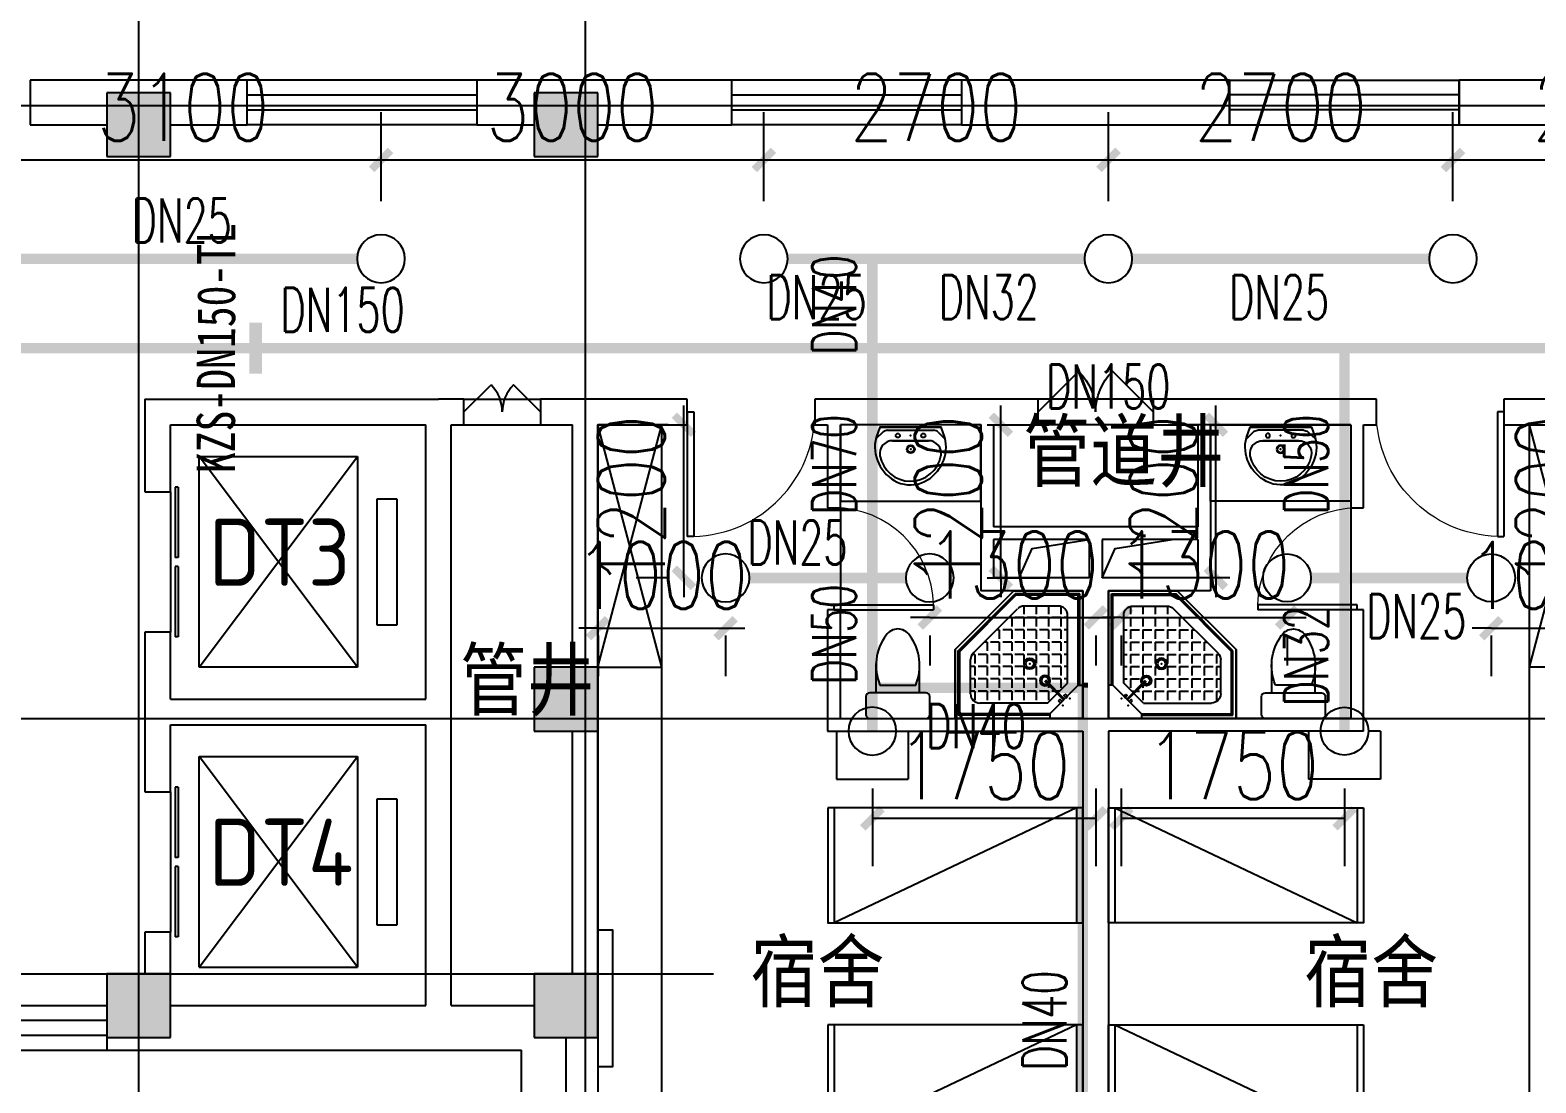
# Model space of a CAD drawing. Extents: x 0 to 2838408, y -923048 to 203859.
# Drawn here: x 2736413 to 2748213, y -404830 to -396584 of the extents above; entities that cross this region are included whole.
import ezdxf
from ezdxf.enums import TextEntityAlignment as Align

# ---------------------------------------------------------------- set-up
doc = ezdxf.new("R2010")
doc.units = 0
doc.header["$LTSCALE"] = 1000
for name, color, linetype in [('A-Fixt', 81, 'Continuous'), ('CLAYER', 7, 'Continuous'), ('COLUMN', 9, 'Continuous'), ('DIM_喷淋', 3, 'Continuous'), ('DOOR_FIRE', 4, 'Continuous'), ('DOTE', 8, 'Continuous'), ('EQUIP_喷头', 7, 'Continuous'), ('EVTR', 2, 'Continuous'), ('PIPE-喷淋', 6, 'Continuous'), ('PUB_HATCH', 8, 'Continuous'), ('PUB_TEXT', 7, 'Continuous'), ('TEXT_喷淋', 7, 'Continuous'), ('TWT_DIM', 3, 'Continuous'), ('WALL', 9, 'Continuous'), ('WINDOW', 4, 'Continuous'), ('XREF', 8, 'Continuous'), ('抗震支吊架', 2, 'Continuous'), ('洁具', 213, 'Continuous'), ('配景', 3, 'Continuous')]:
    doc.layers.add(name, color=color, linetype=linetype)
doc.styles.add('_TCH_DIM_T3', font='SIMPLEX', dxfattribs={"width": 0.75, "bigfont": 'HZTXT'})
doc.styles.add('_TWT_PIPEDN', font='SIMPLEX', dxfattribs={"width": 0.8, "height": 2.3, "bigfont": 'HZTXT'})
doc.styles.add('kzcad', font='', dxfattribs={"width": 0.8})
doc.styles.get("Standard").update_dxf_attribs({"font": 'geniso.shx', "bigfont": 'hztxt.shx'})
doc.styles.get('kzcad').set_extended_font_data('SimSun')
doc.dimstyles.new('_TWT_ARCH&&150', dxfattribs={"dimtxt": 525, "dimasz": 150, "dimexe": 375, "dimexo": 450, "dimgap": 150, "dimtad": 1, "dimdec": 0, "dimzin": 0, "dimdsep": 46, "dimtxsty": '_TCH_DIM_T3', "dimblk": 'ARCHTICK', "dimcen": 0.09, "dimclrt": 7, "dimazin": 2, "dimtfac": 1, "dimtdec": 0, "dimtix": 1, "dimtmove": 2, "dimatfit": 3, "dimfxl": 1, "dimtolj": 1, "dimtzin": 0, "dimarcsym": 0})

# ---------------------------------------------------------------- blocks, each defined once
blk = doc.blocks.new('1F平面-CAD导入_dwg_Drawing4_t3_dwg_$plan$00001613-474159-1F-927810-1F')
at = {"layer": '洁具'}
for p, q in [((-30, 250), (-170, 250)), ((-200, 170), (-430, 170)), ((-260, -140), (-260, 140)), ((-200, -170), (-200, -220)), ((-170, -250), (-30, -250))]:
    blk.add_line(p, q, dxfattribs=at)
for points in [[(-200, 220), (-200, 170), (-200, -170), (-430, -170)], [(0, -220), (0, 220)]]:
    blk.add_lwpolyline(points, dxfattribs=at)
for centre, radius, start, end in [((-170, 220), 30, 90, 180), ((-30, 220), 30, 0, 90), ((-413, -227), 398, 67.4505, 126.6381), ((-590, 0), 110, 123.4509, 236.5491), ((-413, 227), 398, 233.3619, 292.5495), ((-170, -220), 30, 180, 270), ((-30, -220), 30, 270, 0)]:
    blk.add_arc(centre, radius, start, end, dxfattribs=at)
blk = doc.blocks.new('$lvtry$00000169')
at = {"color": 0}
for p, q in [((259, -36), (259, 0)), ((259, -36), (36, -259)), ((259, -24), (976, -24)), ((259, -36), (964, -36)), ((964, -36), (976, -24)), ((964, -36), (964, -525)), ((976, -24), (976, -530)), ((276, -120), (120, -276)), ((144, -151), (291, -298)), ((151, -144), (298, -291)), ((183, -213), (205, -213)), ((220, -213), (243, -213)), ((270, -213), (270, -143)), ((270, -213), (340, -213)), ((276, -120), (808, -120)), ((366, -213), (366, -143)), ((366, -213), (436, -213)), ((462, -213), (462, -143)), ((462, -213), (532, -213)), ((558, -213), (558, -143)), ((558, -213), (628, -213)), ((655, -213), (655, -143)), ((655, -213), (725, -213)), ((751, -213), (751, -143)), ((751, -213), (821, -213)), ((847, -213), (847, -143)), ((847, -213), (880, -213)), ((880, -192), (880, -460)), ((36, -259), (0, -259)), ((24, -259), (24, -976)), ((36, -259), (36, -964)), ((120, -276), (120, -808)), ((120, -309), (147, -309)), ((173, -309), (173, -239)), ((173, -309), (243, -309)), ((173, -405), (173, -335)), ((270, -263), (270, -239)), ((270, -405), (270, -335)), ((334, -309), (340, -309)), ((366, -309), (366, -239)), ((366, -309), (436, -309)), ((366, -405), (366, -335)), ((462, -309), (462, -239)), ((462, -309), (532, -309)), ((462, -405), (462, -335)), ((558, -309), (558, -239)), ((558, -309), (628, -309)), ((558, -405), (558, -335)), ((655, -309), (655, -239)), ((655, -309), (725, -309)), ((655, -405), (655, -335)), ((751, -309), (751, -239)), ((751, -309), (821, -309)), ((751, -405), (751, -335)), ((847, -309), (847, -239)), ((847, -309), (880, -309)), ((847, -405), (847, -335)), ((120, -405), (147, -405)), ((173, -405), (243, -405)), ((173, -501), (173, -431)), ((270, -405), (340, -405)), ((270, -501), (270, -431)), ((366, -405), (379, -405)), ((366, -501), (366, -431)), ((462, -405), (532, -405)), ((462, -501), (462, -431)), ((558, -405), (628, -405)), ((558, -501), (558, -431)), ((655, -405), (725, -405)), ((655, -501), (655, -431)), ((751, -405), (821, -405)), ((751, -501), (751, -431)), ((847, -405), (880, -405)), ((847, -501), (847, -431)), ((120, -501), (147, -501)), ((173, -501), (243, -501)), ((173, -598), (173, -528)), ((270, -501), (340, -501)), ((270, -598), (270, -528)), ((366, -501), (436, -501)), ((366, -598), (366, -528)), ((462, -501), (532, -501)), ((462, -598), (462, -528)), ((859, -511), (511, -859)), ((964, -525), (525, -964)), ((976, -530), (530, -976)), ((558, -501), (628, -501)), ((558, -598), (558, -528)), ((655, -501), (725, -501)), ((655, -598), (655, -528)), ((751, -501), (821, -501)), ((751, -598), (751, -528)), ((847, -501), (867, -501)), ((964, -525), (976, -530)), ((120, -598), (147, -598)), ((120, -694), (147, -694)), ((173, -598), (243, -598)), ((173, -694), (173, -624)), ((173, -694), (243, -694)), ((270, -598), (340, -598)), ((270, -694), (270, -624)), ((270, -694), (340, -694)), ((366, -598), (436, -598)), ((366, -694), (366, -624)), ((366, -694), (436, -694)), ((462, -598), (532, -598)), ((462, -694), (462, -624)), ((462, -694), (532, -694)), ((558, -598), (628, -598)), ((558, -694), (558, -624)), ((558, -694), (628, -694)), ((655, -598), (725, -598)), ((655, -694), (655, -624)), ((655, -694), (676, -694)), ((751, -598), (773, -598)), ((120, -790), (147, -790)), ((173, -790), (173, -720)), ((173, -790), (243, -790)), ((173, -878), (173, -816)), ((270, -790), (270, -720)), ((270, -790), (340, -790)), ((270, -880), (270, -816)), ((366, -790), (366, -720)), ((366, -790), (436, -790)), ((366, -880), (366, -816)), ((462, -790), (462, -720)), ((462, -790), (532, -790)), ((462, -880), (462, -816)), ((558, -790), (558, -720)), ((558, -790), (580, -790)), ((192, -880), (460, -880)), ((36, -964), (24, -976)), ((24, -976), (530, -976)), ((36, -964), (525, -964)), ((525, -964), (530, -976))]:
    blk.add_line(p, q, dxfattribs=at)
blk.add_lwpolyline([(0, 0), (0, -1000), (540, -1000), (1000, -540), (1000, 0)], close=True)
for points in [[(0, 0), (0, -1000)], [(0, 0), (1000, 0)], [(1000, 0), (1000, -540)], [(136, -190), (148, -178), (132, -162), (121, -174)], [(190, -136), (178, -148), (162, -132), (174, -121)], [(1000, -540), (540, -1000)], [(0, -1000), (540, -1000)]]:
    blk.add_lwpolyline(points, close=True, dxfattribs=at)
for radius in [43.8, 31.1]:
    blk.add_circle((416, -428), radius, dxfattribs=at)
for centre, radius, start, end in [((808, -192), 72, 0, 90), ((296, -296), 40.6, 142.583, 128.4197), ((296, -296), 28.6, 145.828, 125.6599), ((808, -460), 72, 315, 0), ((192, -808), 72, 180, 270), ((460, -808), 72, 270, 315)]:
    blk.add_arc(centre, radius, start, end, dxfattribs=at)
for p in [(156, -102, 0), (103, -156, 0), (416, -428, 0)]:
    blk.add_point(p, dxfattribs=at)
blk = doc.blocks.new('$lvtry$00000178')
at = {"color": 0}
for p, q in [((-238, 0), (238, 0)), ((-214, -36), (-272, -91)), ((-180, -23), (180, -23)), ((-142, -105), (140, -105)), ((140, -105), (-142, -105)), ((216, -37), (268, -91))]:
    blk.add_line(p, q, dxfattribs=at)
blk.add_lwpolyline([(-104, -430, 0.224698), (110, -425, 0.348046), (269, -79), (239, 0), (-241, 0), (-271, -79, 0.356844)], format="xyb", close=True, dxfattribs=at)
for centre, radius in [((-100, -65), 16.3), ((100, -65), 16.3), ((1, -172), 31.6)]:
    blk.add_circle(centre, radius, dxfattribs=at)
at = {"color": 0, "lineweight": 13}
blk.add_circle((1, -172), 23, dxfattribs=at)
at = {"color": 0}
for centre, radius, start, end in [((-142, -205), 100, 90, 190.5602), ((-180, -73), 50, 90, 133.181), ((140, -205), 100, 349.4398, 90), ((180, -73), 50, 44.5607, 90), ((-1, -179), 243, 190.5602, 349.4398)]:
    blk.add_arc(centre, radius, start, end, dxfattribs=at)
for p in [(0, -65), (1, -172)]:
    blk.add_point(p, dxfattribs=at)
blk = doc.blocks.new('A$C70365C93')
at = {"layer": '洁具'}
blk.add_lwpolyline([(-1900, 2300), (-1900, 1700), (-800, 1700), (-800, 2300)], close=True, dxfattribs=at)
blk.add_blockref('$lvtry$00000178', (-1350, 2280), dxfattribs=at)
at = {"layer": '洁具', "rotation": 180}
blk.add_blockref('$lvtry$00000169', (0, 0), dxfattribs=at)
at = {"layer": '洁具', "extrusion": (0, 0, -1), "xscale": -1, "zscale": -1, "rotation": 90}
blk.add_blockref('1F平面-CAD导入_dwg_Drawing4_t3_dwg_$plan$00001613-474159-1F-927810-1F', (1450, 0), dxfattribs=at)
blk = doc.blocks.new('单人床')
at = {"layer": 'A-Fixt'}
for p, q in [((47774, 13973), (48674, 13973)), ((47774, 12073), (48674, 13973)), ((47774, 12073), (48674, 12073))]:
    blk.add_line(p, q, dxfattribs=at)
blk.add_lwpolyline([(47774, 14023), (48674, 14023), (48674, 12023), (47774, 12023), (47774, 14023)], dxfattribs=at)
blk = doc.blocks.new('CH_AP01')
for p, q in [((-311, 17), (-275, 0)), ((-275, 0), (275, 0)), ((275, 0), (311, 17))]:
    blk.add_line(p, q)
for centre, radius, start, end in [((-307, 555), 37.8, 100.1859, 202.8359), ((0, -579), 1213, 74.7104, 105.2896), ((0, -579), 1173, 75.0287, 104.9713), ((307, 555), 37.8, 337.1641, 79.8141), ((-1658, 202), 1360, 352.1659, 14.4283), ((-824, 250), 563, 335.5038, 31.0903), ((0, -1278), 1857, 80.611, 99.389), ((-824, 250), 603, 335.5038, 30.2691), ((0, -579), 1093, 75.8767, 104.1233), ((824, 250), 603, 149.7309, 204.4962), ((824, 250), 563, 148.9097, 204.4962), ((1658, 202), 1360, 165.5717, 187.8341)]:
    blk.add_arc(centre, radius, start, end)
blk = doc.blocks.new('A$C61295E98')
at = {"color": 3}
for p, q in [((544, 598), (0, 598)), ((0, 598), (0, 0)), ((161, 598), (161, 0)), ((170, 0), (170, 598)), ((603, 572), (603, 26)), ((624, 518), (624, 80)), ((544, 0), (0, 0))]:
    blk.add_line(p, q, dxfattribs=at)
for points in [[(82, 540), (75, 540), (75, 577), (82, 577)], [(82, 453), (75, 453), (75, 490), (82, 490)], [(82, 353), (75, 353), (75, 389), (82, 389)]]:
    blk.add_lwpolyline(points, close=True, dxfattribs=at)
for centre in [(74, 250), (74, 164), (74, 71)]:
    blk.add_circle(centre, 15.7, dxfattribs=at)
for centre, start, end in [((544, 518), 360, 90), ((544, 80), 270, 0)]:
    blk.add_arc(centre, 80, start, end, dxfattribs=at)
blk = doc.blocks.new('宿舍')
at = {"layer": 'A-Fixt'}
for p, q in [((47854, 13802), (48354, 15702)), ((48354, 13802), (47854, 15702)), ((47854, 13802), (48354, 13802))]:
    blk.add_line(p, q, dxfattribs=at)
for points in [[(47854, 8602), (48354, 8602), (48354, 15702), (47854, 15702)], [(47854, 10676), (47970, 10676), (47970, 11743), (47854, 11743)]]:
    blk.add_lwpolyline(points, close=True, dxfattribs=at)
at = {"xscale": -1, "rotation": 90}
for p in [(63677, 60475), (63677, 58775)]:
    blk.add_blockref('单人床', p, dxfattribs=at)
at = {"layer": 'A-Fixt', "xscale": -1, "rotation": 180}
for p in [(50002, 9140), (51117, 9140)]:
    blk.add_blockref('CH_AP01', p, dxfattribs=at)
at = {"layer": '配景', "color": 252}
blk.add_blockref('A$C61295E98', (47854, 7097), dxfattribs=at)
blk = doc.blocks.new('$WINLIB2D$00000001')
at = {"color": 0}
for points in [[(-0.5, 0.5), (-0.5, -0.5)], [(-0.5, 0.5), (0.5, 0.5)], [(0.5, -0.5), (0.5, 0.5)], [(0.5, 0.1667), (-0.5, 0.1667)], [(0.5, -0.1667), (-0.5, -0.1667)], [(-0.5, -0.5), (0.5, -0.5)]]:
    blk.add_lwpolyline(points, dxfattribs=at)
blk = doc.blocks.new('$DorLib2D$00000116')
at = {"color": 0}
for p, q in [((-0.5, 0), (-0.146, 0.354)), ((0.5, 0), (0.146, 0.354))]:
    blk.add_line(p, q, dxfattribs=at)
for centre, start, end in [((-0.5, 0), 0, 45), ((0.5, 0), 135, 180)]:
    blk.add_arc(centre, 0.5, start, end, dxfattribs=at)
blk = doc.blocks.new('$DORLIB2D$00000127')
at = {"color": 0}
for points in [[(-0.533, 0.795), (-0.533, 0.69)], [(-0.033, 0.795), (-0.533, 0.795)], [(-0.033, 0.795), (-0.033, 0.69)], [(0.533, 0.795), (0.033, 0.795)], [(0.033, 0.795), (0.033, 0.69)], [(0.533, 0.795), (0.533, 0.69)], [(-0.033, 0.69), (-0.533, 0.69)], [(0.533, 0.69), (0.033, 0.69)], [(0.5, 0.5), (-0.5, 0.5)]]:
    blk.add_lwpolyline(points, dxfattribs=at)
blk = doc.blocks.new('$DorLib2D$00000001')
for p, q in [((0.45, 0.975), (0.5, 0.975)), ((0.45, 0), (0.45, 0.975)), ((0.5, 0), (0.5, 0.975)), ((0.5, 0), (0.45, 0))]:
    blk.add_line(p, q)
at = {"lineweight": 13}
blk.add_arc((0.475, 0), 0.975, 91.4693, 180, dxfattribs=at)
blk = doc.blocks.new('2F1')
at = {"layer": 'PUB_HATCH'}
for points in [[(2400966.7, -397575.2), (2401466.7, -397575.2), (2401466.7, -397075.2), (2400966.7, -397075.2)], [(2404316.7, -397575.2), (2404816.7, -397575.2), (2404816.7, -397075.2), (2404316.7, -397075.2)], [(2404316.7, -402075.2), (2404816.7, -402075.2), (2404816.7, -401575.2), (2404316.7, -401575.2)], [(2400966.7, -404475.2), (2401466.7, -404475.2), (2401466.7, -403975.2), (2400966.7, -403975.2)], [(2404316.7, -404475.2), (2404816.7, -404475.2), (2404816.7, -403975.2), (2404316.7, -403975.2)]]:
    blk.add_hatch(color=256, dxfattribs=at).paths.add_polyline_path(points)
for points in [[(2408116.7, -400875.2), (2408220.3, -400645), (2408666.7, -400575.2)], [(2408766.7, -400875.2), (2408870.3, -400645), (2409316.7, -400575.2)]]:
    blk.add_lwpolyline(points)
at = {"layer": 'COLUMN'}
for p, q in [((2401466.7, -397075.2), (2400966.7, -397075.2)), ((2400966.7, -397075.2), (2400966.7, -397575.2)), ((2401466.7, -397575.2), (2401466.7, -397075.2)), ((2404816.7, -397075.2), (2404316.7, -397075.2)), ((2404316.7, -397075.2), (2404316.7, -397575.2)), ((2404816.7, -397575.2), (2404816.7, -397075.2)), ((2400966.7, -397575.2), (2401466.7, -397575.2)), ((2404316.7, -397575.2), (2404816.7, -397575.2)), ((2404816.7, -401575.2), (2404316.7, -401575.2)), ((2404316.7, -401575.2), (2404316.7, -402075.2)), ((2404816.7, -402075.2), (2404816.7, -401575.2)), ((2404316.7, -402075.2), (2404816.7, -402075.2)), ((2401466.7, -403975.2), (2400966.7, -403975.2)), ((2400966.7, -403975.2), (2400966.7, -404475.2)), ((2401466.7, -404475.2), (2401466.7, -403975.2)), ((2404816.7, -403975.2), (2404316.7, -403975.2)), ((2404316.7, -403975.2), (2404316.7, -404475.2)), ((2404816.7, -404475.2), (2404816.7, -403975.2)), ((2400966.7, -404475.2), (2401466.7, -404475.2)), ((2404316.7, -404475.2), (2404816.7, -404475.2))]:
    blk.add_line(p, q, dxfattribs=at)
at = {"layer": 'DOOR_FIRE'}
for p, q in [((2403766.7, -399475.2), (2404366.7, -399475.2)), ((2409166.7, -399475.2), (2408266.7, -399475.2)), ((2403766.7, -399675.2), (2404366.7, -399675.2)), ((2409166.7, -399675.2), (2408266.7, -399675.2))]:
    blk.add_line(p, q, dxfattribs=at)
at = {"layer": 'DOTE'}
for p, q in [((2401216.7, -327575.2), (2401216.7, -410775.2)), ((2404716.7, -327575.2), (2404716.7, -410775.2)), ((2343216.7, -397175.2), (2453916.7, -397175.2)), ((2343216.7, -401975.2), (2453916.7, -401975.2)), ((2392758.5, -403975.2), (2405723.1, -403975.2))]:
    blk.add_line(p, q, dxfattribs=at)
at = {"layer": 'EVTR'}
for p, q in [((2401691.7, -401575.2), (2401691.7, -399925.2)), ((2401691.7, -399925.2), (2402931.7, -399925.2)), ((2402931.7, -401575.2), (2401691.7, -399925.2)), ((2401691.7, -401575.2), (2402931.7, -399925.2)), ((2402931.7, -399925.2), (2402931.7, -401575.2)), ((2403086.7, -401245.2), (2403086.7, -400255.2)), ((2403086.7, -400255.2), (2403241.7, -400255.2)), ((2403241.7, -400255.2), (2403241.7, -401245.2)), ((2403241.7, -401245.2), (2403086.7, -401245.2)), ((2402931.7, -401575.2), (2401691.7, -401575.2)), ((2401691.7, -403925.2), (2401691.7, -402275.2)), ((2401691.7, -402275.2), (2402931.7, -402275.2)), ((2402931.7, -403925.2), (2401691.7, -402275.2)), ((2401691.7, -403925.2), (2402931.7, -402275.2)), ((2402931.7, -402275.2), (2402931.7, -403925.2)), ((2403086.7, -403595.2), (2403086.7, -402605.2)), ((2403086.7, -402605.2), (2403241.7, -402605.2)), ((2403241.7, -402605.2), (2403241.7, -403595.2)), ((2403241.7, -403595.2), (2403086.7, -403595.2)), ((2401691.7, -403925.2), (2402931.7, -403925.2))]:
    blk.add_line(p, q, dxfattribs=at)
at = {"layer": 'WALL'}
for p, q in [((2401216.7, -396975.2), (2400366.7, -396975.2)), ((2400366.7, -396975.2), (2400366.7, -397325.2)), ((2402066.7, -396975.2), (2401216.7, -396975.2)), ((2402066.7, -397325.2), (2402066.7, -396975.2)), ((2404566.7, -396975.2), (2403866.7, -396975.2)), ((2403866.7, -396975.2), (2403866.7, -397325.2)), ((2405866.7, -396975.2), (2404566.7, -396975.2)), ((2405866.7, -397325.2), (2405866.7, -396975.2)), ((2409766.7, -396975.2), (2407666.7, -396975.2)), ((2407666.7, -396975.2), (2407666.7, -397325.2)), ((2409766.7, -397325.2), (2409766.7, -396975.2)), ((2412716.7, -396975.2), (2411566.7, -396975.2)), ((2411566.7, -396975.2), (2411566.7, -397325.2)), ((2400366.7, -397325.2), (2400966.7, -397325.2)), ((2401466.7, -397325.2), (2402066.7, -397325.2)), ((2403866.7, -397325.2), (2404316.7, -397325.2)), ((2404816.7, -397325.2), (2405866.7, -397325.2)), ((2407666.7, -397325.2), (2409766.7, -397325.2)), ((2411566.7, -397325.2), (2412466.7, -397325.2)), ((2401266.7, -399475.2), (2401266.7, -400200.2)), ((2401266.7, -399475.2), (2403566.7, -399475.2)), ((2403766.7, -399475.2), (2403566.7, -399475.2)), ((2403766.7, -399675.2), (2403766.7, -399475.2)), ((2404716.7, -399475.2), (2404366.7, -399475.2)), ((2404366.7, -399475.2), (2404366.7, -399675.2)), ((2405516.7, -399475.2), (2404716.7, -399475.2)), ((2405516.7, -399675.2), (2405516.7, -399475.2)), ((2406616.7, -399475.2), (2406516.7, -399475.2)), ((2406516.7, -399475.2), (2406516.7, -399675.2)), ((2407816.7, -399475.2), (2406616.7, -399475.2)), ((2408266.7, -399475.2), (2407816.7, -399475.2)), ((2408266.7, -399675.2), (2408266.7, -399475.2)), ((2409616.7, -399475.2), (2409166.7, -399475.2)), ((2409166.7, -399475.2), (2409166.7, -399675.2)), ((2410816.7, -399475.2), (2409616.7, -399475.2)), ((2410916.7, -399475.2), (2410816.7, -399475.2)), ((2410916.7, -399675.2), (2410916.7, -399475.2)), ((2412716.7, -399475.2), (2411916.7, -399475.2)), ((2411916.7, -399475.2), (2411916.7, -399675.2)), ((2401466.7, -400200.2), (2401466.7, -399675.2)), ((2401466.7, -399675.2), (2403466.7, -399675.2)), ((2403466.7, -401825.2), (2403466.7, -399675.2)), ((2403666.7, -399675.2), (2403766.7, -399675.2)), ((2403666.7, -401925.2), (2403666.7, -399675.2)), ((2404366.7, -399675.2), (2404616.7, -399675.2)), ((2404616.7, -401575.2), (2404616.7, -399675.2)), ((2404816.7, -401575.2), (2404816.7, -399675.2)), ((2404816.7, -399675.2), (2405516.7, -399675.2)), ((2406516.7, -399675.2), (2406616.7, -399675.2)), ((2406616.7, -399675.2), (2406616.7, -400325.2)), ((2407816.7, -399675.2), (2406716.7, -399675.2)), ((2406716.7, -400325.2), (2406716.7, -399675.2)), ((2407816.7, -399675.2), (2407816.7, -400475.2)), ((2407916.7, -399675.2), (2408266.7, -399675.2)), ((2407916.7, -399675.2), (2407916.7, -400475.2)), ((2409166.7, -399675.2), (2409516.7, -399675.2)), ((2409516.7, -399675.2), (2409516.7, -400475.2)), ((2410716.7, -399675.2), (2409616.7, -399675.2)), ((2409616.7, -399675.2), (2409616.7, -400475.2)), ((2410716.7, -399675.2), (2410716.7, -400325.2)), ((2410816.7, -400325.2), (2410816.7, -399675.2)), ((2410816.7, -399675.2), (2410916.7, -399675.2)), ((2411916.7, -399675.2), (2412616.7, -399675.2)), ((2401266.7, -400200.2), (2401466.7, -400200.2)), ((2406616.7, -400325.2), (2406716.7, -400325.2)), ((2410716.7, -400325.2), (2410816.7, -400325.2)), ((2407816.7, -400475.2), (2407816.7, -400975.2)), ((2408716.7, -400475.2), (2407916.7, -400475.2)), ((2409516.7, -400475.2), (2408716.7, -400475.2)), ((2409616.7, -400475.2), (2409616.7, -400975.2)), ((2408666.7, -400575.2), (2407916.7, -400575.2)), ((2407916.7, -400575.2), (2407916.7, -400875.2)), ((2408666.7, -400575.2), (2408666.7, -400875.2)), ((2409516.7, -400575.2), (2408766.7, -400575.2)), ((2408766.7, -400575.2), (2408766.7, -400875.2)), ((2409516.7, -400575.2), (2409516.7, -400875.2)), ((2408666.7, -400875.2), (2407916.7, -400875.2)), ((2409516.7, -400875.2), (2408766.7, -400875.2)), ((2408616.7, -400975.2), (2407816.7, -400975.2)), ((2408616.7, -400975.2), (2408616.7, -401975.2)), ((2408816.7, -400975.2), (2408816.7, -401975.2)), ((2409616.7, -400975.2), (2408816.7, -400975.2)), ((2406716.7, -401125.2), (2406616.7, -401125.2)), ((2406616.7, -401125.2), (2406616.7, -402075.2)), ((2406716.7, -401975.2), (2406716.7, -401125.2)), ((2410816.7, -401125.2), (2410716.7, -401125.2)), ((2410716.7, -401125.2), (2410716.7, -401975.2)), ((2410816.7, -402075.2), (2410816.7, -401125.2)), ((2401466.7, -401300.2), (2401266.7, -401300.2)), ((2401266.7, -401300.2), (2401266.7, -401925.2)), ((2401466.7, -401825.2), (2401466.7, -401300.2)), ((2401466.7, -401825.2), (2403466.7, -401825.2)), ((2401266.7, -401925.2), (2401266.7, -402550.2)), ((2401466.7, -402025.2), (2403466.7, -402025.2)), ((2401466.7, -402550.2), (2401466.7, -402025.2)), ((2403466.7, -404225.2), (2403466.7, -402025.2)), ((2403666.7, -404225.2), (2403666.7, -401925.2)), ((2406716.7, -401975.2), (2408616.7, -401975.2)), ((2410716.7, -401975.2), (2408816.7, -401975.2)), ((2404616.7, -403975.2), (2404616.7, -402075.2)), ((2404816.7, -403975.2), (2404816.7, -402075.2)), ((2406616.7, -402075.2), (2408616.7, -402075.2)), ((2408616.7, -402075.2), (2408616.7, -407025.2)), ((2410816.7, -402075.2), (2408816.7, -402075.2)), ((2408816.7, -402075.2), (2408816.7, -407025.2)), ((2401266.7, -402550.2), (2401466.7, -402550.2)), ((2401466.7, -403650.2), (2401266.7, -403650.2)), ((2401266.7, -403650.2), (2401266.7, -403975.2)), ((2401466.7, -403975.2), (2401466.7, -403650.2)), ((2401466.7, -404225.2), (2403466.7, -404225.2)), ((2403666.7, -404225.2), (2404316.7, -404225.2)), ((2400966.7, -404475.2), (2400966.7, -404575.2)), ((2404566.7, -407025.2), (2404566.7, -404475.2)), ((2400966.7, -404575.2), (2401216.7, -404575.2)), ((2401216.7, -404575.2), (2403566.7, -404575.2)), ((2403566.7, -404575.2), (2404216.7, -404575.2)), ((2404216.7, -407025.2), (2404216.7, -404575.2))]:
    blk.add_line(p, q, dxfattribs=at)
at = {"layer": 'WINDOW'}
for p, q in [((2406716.7, -400325.2), (2406716.7, -401125.2)), ((2410716.7, -400325.2), (2410716.7, -401125.2))]:
    blk.add_line(p, q, dxfattribs=at)
for name, p in [('宿舍', (2356962.9, -415376.9)), ('A$C70365C93', (2408616.7, -401975.2))]:
    blk.add_blockref(name, p)
at = {"xscale": -1, "rotation": 359.9999999999999}
for name, p in [('A$C70365C93', (2408816.7, -401975.2)), ('宿舍', (2460470.6, -415376.9))]:
    blk.add_blockref(name, p, dxfattribs=at)
at = {"layer": 'DOOR_FIRE', "xscale": 900, "yscale": -900, "zscale": 200, "rotation": 179.9999999994664}
blk.add_blockref('$DorLib2D$00000116', (2408716.7, -399575.2), dxfattribs=at)
at = {"layer": 'DOOR_FIRE', "xscale": 600, "yscale": 600, "zscale": 200}
blk.add_blockref('$DorLib2D$00000116', (2404066.7, -399575.2), dxfattribs=at)
at = {"layer": 'WINDOW'}
for name, p, xscale, yscale, zscale in [('$WINLIB2D$00000001', (2402966.7, -397150.2), -1800, 350, -1800), ('$WINLIB2D$00000001', (2406766.7, -397150.2), -1800, 350, -1800), ('$WINLIB2D$00000001', (2410666.7, -397150.2), 1800, 350, 1800), ('$DorLib2D$00000001', (2406016.7, -399575.2), -1000, -1000, -1000), ('$DorLib2D$00000001', (2411416.7, -399575.2), 1000, -1000, 1000), ('$WINLIB2D$00000001', (2397479.2, -404400.2), 6975, -350, 6975)]:
    blk.add_blockref(name, p, dxfattribs=dict(at, xscale=xscale, yscale=yscale, zscale=zscale))
for name, p, xscale, yscale, zscale, rotation in [('$DORLIB2D$00000127', (2401366.7, -400750.2), 1100, -200, 1100, 90), ('$DorLib2D$00000001', (2406666.7, -400725.2), 800, 800, 800, 269.9999999994664), ('$DorLib2D$00000001', (2410766.7, -400725.2), 800, -800, 800, 269.9999999994664), ('$DORLIB2D$00000127', (2401366.7, -403100.2), 1100, -200, 1100, 90)]:
    blk.add_blockref(name, p, dxfattribs=dict(at, xscale=xscale, yscale=yscale, zscale=zscale, rotation=rotation))
at = {"layer": 'CLAYER'}
for s, p in [('管道井', (2408149.1, -400162.2)), ('管井', (2403736.7, -401953.3))]:
    blk.add_text(s, height=525, dxfattribs=at).set_placement(p)
at = {"layer": 'PUB_TEXT'}
for s, p in [('DT3', (2401767.8, -400936.3)), ('DT4', (2401767.8, -403286.3)), ('宿舍', (2406011.9, -404239)), ('宿舍', (2410351.3, -404239))]:
    blk.add_text(s, height=525, dxfattribs=at).set_placement(p)
blk = doc.blocks.new('_ArchTick')
at = {"color": 0, "linetype": 'ByBlock', "const_width": 0.4}
blk.add_lwpolyline([(-0.5, -0.5), (0.5, 0.5)], dxfattribs=at)
blk = doc.blocks.new('*D1625')
at = {"layer": 'Defpoints', "color": 0, "linetype": 'ByBlock', "transparency": 16777216}
for p in [(2744963, -400875), (2746263, -400875), (2746263, -401185)]:
    blk.add_point(p, dxfattribs=at)
at = {"layer": 'TWT_DIM', "color": 0, "linetype": 'ByBlock', "lineweight": -2, "transparency": 16777216}
for p, q in [((2744963, -401185), (2744813, -401185)), ((2744963, -401185), (2746263, -401185)), ((2746263, -401185), (2746413, -401185)), ((2744963, -401325), (2744963, -401560)), ((2746263, -401325), (2746263, -401560))]:
    blk.add_line(p, q, dxfattribs=at)
at = {"layer": 'TWT_DIM', "color": 0, "linetype": 'ByBlock', "lineweight": -2, "transparency": 16777216, "xscale": 150, "yscale": 150, "zscale": 150}
blk.add_blockref('_ArchTick', (2744963, -401185), dxfattribs=at)
at = {"layer": 'TWT_DIM', "color": 0, "linetype": 'ByBlock', "lineweight": -2, "transparency": 16777216, "xscale": 150, "yscale": 150, "zscale": 150, "rotation": 180}
blk.add_blockref('_ArchTick', (2746263, -401185), dxfattribs=at)
at = {"layer": 'TWT_DIM', "color": 7, "linetype": 'ByBlock', "transparency": 16777216, "insert": (2745613, -400773), "char_height": 525, "attachment_point": 5, "style": '_TCH_DIM_T3'}
blk.add_mtext('\\A1;1300', dxfattribs=at)
blk = doc.blocks.new('*D1626')
at = {"layer": 'Defpoints', "color": 0, "linetype": 'ByBlock', "transparency": 16777216}
for p in [(2743463, -400875), (2744763, -400875), (2744763, -401185)]:
    blk.add_point(p, dxfattribs=at)
at = {"layer": 'TWT_DIM', "color": 0, "linetype": 'ByBlock', "lineweight": -2, "transparency": 16777216}
for p, q in [((2743463, -401185), (2743313, -401185)), ((2743463, -401185), (2744763, -401185)), ((2744763, -401185), (2744913, -401185)), ((2743463, -401325), (2743463, -401560)), ((2744763, -401325), (2744763, -401560))]:
    blk.add_line(p, q, dxfattribs=at)
at = {"layer": 'TWT_DIM', "color": 0, "linetype": 'ByBlock', "lineweight": -2, "transparency": 16777216, "xscale": 150, "yscale": 150, "zscale": 150}
blk.add_blockref('_ArchTick', (2743463, -401185), dxfattribs=at)
at = {"layer": 'TWT_DIM', "color": 0, "linetype": 'ByBlock', "lineweight": -2, "transparency": 16777216, "xscale": 150, "yscale": 150, "zscale": 150, "rotation": 180}
blk.add_blockref('_ArchTick', (2744763, -401185), dxfattribs=at)
at = {"layer": 'TWT_DIM', "color": 7, "linetype": 'ByBlock', "transparency": 16777216, "insert": (2744113, -400773), "char_height": 525, "attachment_point": 5, "style": '_TCH_DIM_T3'}
blk.add_mtext('\\A1;1300', dxfattribs=at)
blk = doc.blocks.new('*D1629')
at = {"layer": 'Defpoints', "color": 0, "linetype": 'ByBlock', "transparency": 16777216}
for p in [(2744963, -402075), (2746713, -402075), (2746713, -402758)]:
    blk.add_point(p, dxfattribs=at)
at = {"layer": 'TWT_DIM', "color": 0, "linetype": 'ByBlock', "lineweight": -2, "transparency": 16777216}
for p, q in [((2744963, -402525), (2744963, -403133)), ((2746713, -402525), (2746713, -403133)), ((2744963, -402758), (2746713, -402758))]:
    blk.add_line(p, q, dxfattribs=at)
at = {"layer": 'TWT_DIM', "color": 0, "linetype": 'ByBlock', "lineweight": -2, "transparency": 16777216, "xscale": 150, "yscale": 150, "zscale": 150, "rotation": 180}
blk.add_blockref('_ArchTick', (2744963, -402758), dxfattribs=at)
at = {"layer": 'TWT_DIM', "color": 0, "linetype": 'ByBlock', "lineweight": -2, "transparency": 16777216, "xscale": 150, "yscale": 150, "zscale": 150}
blk.add_blockref('_ArchTick', (2746713, -402758), dxfattribs=at)
at = {"layer": 'TWT_DIM', "color": 7, "linetype": 'ByBlock', "transparency": 16777216, "insert": (2745838, -402345), "char_height": 525, "attachment_point": 5, "style": '_TCH_DIM_T3'}
blk.add_mtext('\\A1;1750', dxfattribs=at)
blk = doc.blocks.new('*D1630')
at = {"layer": 'Defpoints', "color": 0, "linetype": 'ByBlock', "transparency": 16777216}
for p in [(2747863, -400875), (2748863, -400875), (2748863, -401269)]:
    blk.add_point(p, dxfattribs=at)
at = {"layer": 'TWT_DIM', "color": 0, "linetype": 'ByBlock', "lineweight": -2, "transparency": 16777216}
for p, q in [((2747863, -401269), (2747713, -401269)), ((2747863, -401269), (2748863, -401269)), ((2748863, -401269), (2749013, -401269)), ((2747863, -401325), (2747863, -401644)), ((2748863, -401325), (2748863, -401644))]:
    blk.add_line(p, q, dxfattribs=at)
at = {"layer": 'TWT_DIM', "color": 0, "linetype": 'ByBlock', "lineweight": -2, "transparency": 16777216, "xscale": 150, "yscale": 150, "zscale": 150}
blk.add_blockref('_ArchTick', (2747863, -401269), dxfattribs=at)
at = {"layer": 'TWT_DIM', "color": 0, "linetype": 'ByBlock', "lineweight": -2, "transparency": 16777216, "xscale": 150, "yscale": 150, "zscale": 150, "rotation": 180}
blk.add_blockref('_ArchTick', (2748863, -401269), dxfattribs=at)
at = {"layer": 'TWT_DIM', "color": 7, "linetype": 'ByBlock', "transparency": 16777216, "insert": (2748363, -400856), "char_height": 525, "attachment_point": 5, "style": '_TCH_DIM_T3'}
blk.add_mtext('\\A1;1000', dxfattribs=at)
blk = doc.blocks.new('*D1631')
at = {"layer": 'Defpoints', "color": 0, "linetype": 'ByBlock', "transparency": 16777216}
for p in [(2745705, -399675), (2746263, -399675), (2746263, -400875)]:
    blk.add_point(p, dxfattribs=at)
at = {"layer": 'TWT_DIM', "color": 0, "linetype": 'ByBlock', "lineweight": -2, "transparency": 16777216}
for p, q in [((2745705, -399675), (2745705, -399525)), ((2745813, -399675), (2745330, -399675)), ((2745705, -400875), (2745705, -399675)), ((2745813, -400875), (2745330, -400875)), ((2745705, -400875), (2745705, -401025))]:
    blk.add_line(p, q, dxfattribs=at)
at = {"layer": 'TWT_DIM', "color": 0, "linetype": 'ByBlock', "lineweight": -2, "transparency": 16777216, "xscale": 150, "yscale": 150, "zscale": 150}
for p, rotation in [((2745705, -399675), 270), ((2745705, -400875), 90)]:
    blk.add_blockref('_ArchTick', p, dxfattribs=dict(at, rotation=rotation))
at = {"layer": 'TWT_DIM', "color": 7, "linetype": 'ByBlock', "transparency": 16777216, "insert": (2745292, -400275), "char_height": 525, "attachment_point": 5, "rotation": 90, "style": '_TCH_DIM_T3'}
blk.add_mtext('\\A1;1200', dxfattribs=at)
blk = doc.blocks.new('*D1632')
at = {"layer": 'Defpoints', "color": 0, "linetype": 'ByBlock', "transparency": 16777216}
for p in [(2747863, -399675), (2748732, -399675), (2747863, -400875)]:
    blk.add_point(p, dxfattribs=at)
at = {"layer": 'TWT_DIM', "color": 0, "linetype": 'ByBlock', "lineweight": -2, "transparency": 16777216}
for p, q in [((2748732, -399675), (2748732, -399525)), ((2748313, -399675), (2749107, -399675)), ((2748732, -400875), (2748732, -399675)), ((2748313, -400875), (2749107, -400875)), ((2748732, -400875), (2748732, -401025))]:
    blk.add_line(p, q, dxfattribs=at)
at = {"layer": 'TWT_DIM', "color": 0, "linetype": 'ByBlock', "lineweight": -2, "transparency": 16777216, "xscale": 150, "yscale": 150, "zscale": 150}
for p, rotation in [((2748732, -399675), 270), ((2748732, -400875), 90)]:
    blk.add_blockref('_ArchTick', p, dxfattribs=dict(at, rotation=rotation))
at = {"layer": 'TWT_DIM', "color": 7, "linetype": 'ByBlock', "transparency": 16777216, "insert": (2748319, -400275), "char_height": 525, "attachment_point": 5, "rotation": 90, "style": '_TCH_DIM_T3'}
blk.add_mtext('\\A1;1200', dxfattribs=at)
blk = doc.blocks.new('*D1633')
at = {"layer": 'Defpoints', "color": 0, "linetype": 'ByBlock', "transparency": 16777216}
for p in [(2743013, -402075), (2744763, -402075), (2744763, -402758)]:
    blk.add_point(p, dxfattribs=at)
at = {"layer": 'TWT_DIM', "color": 0, "linetype": 'ByBlock', "lineweight": -2, "transparency": 16777216}
for p, q in [((2743013, -402525), (2743013, -403133)), ((2744763, -402525), (2744763, -403133)), ((2743013, -402758), (2744763, -402758))]:
    blk.add_line(p, q, dxfattribs=at)
at = {"layer": 'TWT_DIM', "color": 0, "linetype": 'ByBlock', "lineweight": -2, "transparency": 16777216, "xscale": 150, "yscale": 150, "zscale": 150, "rotation": 180}
blk.add_blockref('_ArchTick', (2743013, -402758), dxfattribs=at)
at = {"layer": 'TWT_DIM', "color": 0, "linetype": 'ByBlock', "lineweight": -2, "transparency": 16777216, "xscale": 150, "yscale": 150, "zscale": 150}
blk.add_blockref('_ArchTick', (2744763, -402758), dxfattribs=at)
at = {"layer": 'TWT_DIM', "color": 7, "linetype": 'ByBlock', "transparency": 16777216, "insert": (2743888, -402345), "char_height": 525, "attachment_point": 5, "style": '_TCH_DIM_T3'}
blk.add_mtext('\\A1;1750', dxfattribs=at)
blk = doc.blocks.new('*D1634')
at = {"layer": 'Defpoints', "color": 0, "linetype": 'ByBlock', "transparency": 16777216}
for p in [(2740863, -400875), (2741863, -400875), (2741863, -401269)]:
    blk.add_point(p, dxfattribs=at)
at = {"layer": 'TWT_DIM', "color": 0, "linetype": 'ByBlock', "lineweight": -2, "transparency": 16777216}
for p, q in [((2740863, -401269), (2740713, -401269)), ((2740863, -401269), (2741863, -401269)), ((2741863, -401269), (2742013, -401269)), ((2740863, -401325), (2740863, -401644)), ((2741863, -401325), (2741863, -401644))]:
    blk.add_line(p, q, dxfattribs=at)
at = {"layer": 'TWT_DIM', "color": 0, "linetype": 'ByBlock', "lineweight": -2, "transparency": 16777216, "xscale": 150, "yscale": 150, "zscale": 150}
blk.add_blockref('_ArchTick', (2740863, -401269), dxfattribs=at)
at = {"layer": 'TWT_DIM', "color": 0, "linetype": 'ByBlock', "lineweight": -2, "transparency": 16777216, "xscale": 150, "yscale": 150, "zscale": 150, "rotation": 180}
blk.add_blockref('_ArchTick', (2741863, -401269), dxfattribs=at)
at = {"layer": 'TWT_DIM', "color": 7, "linetype": 'ByBlock', "transparency": 16777216, "insert": (2741363, -400856), "char_height": 525, "attachment_point": 5, "style": '_TCH_DIM_T3'}
blk.add_mtext('\\A1;1000', dxfattribs=at)
blk = doc.blocks.new('*D1635')
at = {"layer": 'Defpoints', "color": 0, "linetype": 'ByBlock', "transparency": 16777216}
for p in [(2743463, -399675), (2744020, -399675), (2743463, -400875)]:
    blk.add_point(p, dxfattribs=at)
at = {"layer": 'TWT_DIM', "color": 0, "linetype": 'ByBlock', "lineweight": -2, "transparency": 16777216}
for p, q in [((2744020, -399675), (2744020, -399525)), ((2743913, -399675), (2744395, -399675)), ((2744020, -400875), (2744020, -399675)), ((2743913, -400875), (2744395, -400875)), ((2744020, -400875), (2744020, -401025))]:
    blk.add_line(p, q, dxfattribs=at)
at = {"layer": 'TWT_DIM', "color": 0, "linetype": 'ByBlock', "lineweight": -2, "transparency": 16777216, "xscale": 150, "yscale": 150, "zscale": 150}
for p, rotation in [((2744020, -399675), 270), ((2744020, -400875), 90)]:
    blk.add_blockref('_ArchTick', p, dxfattribs=dict(at, rotation=rotation))
at = {"layer": 'TWT_DIM', "color": 7, "linetype": 'ByBlock', "transparency": 16777216, "insert": (2743608, -400275), "char_height": 525, "attachment_point": 5, "rotation": 90, "style": '_TCH_DIM_T3'}
blk.add_mtext('\\A1;1200', dxfattribs=at)
blk = doc.blocks.new('*D1636')
at = {"layer": 'Defpoints', "color": 0, "linetype": 'ByBlock', "transparency": 16777216}
for p in [(2741536, -399675), (2741863, -399675), (2741863, -400875)]:
    blk.add_point(p, dxfattribs=at)
at = {"layer": 'TWT_DIM', "color": 0, "linetype": 'ByBlock', "lineweight": -2, "transparency": 16777216}
for p, q in [((2741536, -399675), (2741536, -399525)), ((2741413, -399675), (2741161, -399675)), ((2741536, -400875), (2741536, -399675)), ((2741413, -400875), (2741161, -400875)), ((2741536, -400875), (2741536, -401025))]:
    blk.add_line(p, q, dxfattribs=at)
at = {"layer": 'TWT_DIM', "color": 0, "linetype": 'ByBlock', "lineweight": -2, "transparency": 16777216, "xscale": 150, "yscale": 150, "zscale": 150}
for p, rotation in [((2741536, -399675), 270), ((2741536, -400875), 90)]:
    blk.add_blockref('_ArchTick', p, dxfattribs=dict(at, rotation=rotation))
at = {"layer": 'TWT_DIM', "color": 7, "linetype": 'ByBlock', "transparency": 16777216, "insert": (2741124, -400275), "char_height": 525, "attachment_point": 5, "rotation": 90, "style": '_TCH_DIM_T3'}
blk.add_mtext('\\A1;1200', dxfattribs=at)
blk = doc.blocks.new('*D1942')
at = {"layer": 'Defpoints', "color": 0, "linetype": 'ByBlock', "transparency": 16777216}
for p in [(2750163, -397601), (2747563, -398375), (2750163, -398375)]:
    blk.add_point(p, dxfattribs=at)
at = {"layer": 'DIM_喷淋', "color": 0, "linetype": 'ByBlock', "lineweight": -2, "transparency": 16777216}
for p, q in [((2747563, -397925), (2747563, -397226)), ((2750163, -397925), (2750163, -397226)), ((2747563, -397601), (2750163, -397601))]:
    blk.add_line(p, q, dxfattribs=at)
at = {"layer": 'DIM_喷淋', "color": 0, "linetype": 'ByBlock', "lineweight": -2, "transparency": 16777216, "xscale": 150, "yscale": 150, "zscale": 150, "rotation": 180}
blk.add_blockref('_ArchTick', (2747563, -397601), dxfattribs=at)
at = {"layer": 'DIM_喷淋', "color": 0, "linetype": 'ByBlock', "lineweight": -2, "transparency": 16777216, "xscale": 150, "yscale": 150, "zscale": 150}
blk.add_blockref('_ArchTick', (2750163, -397601), dxfattribs=at)
at = {"layer": 'DIM_喷淋', "color": 7, "linetype": 'ByBlock', "transparency": 16777216, "insert": (2748863, -397188), "char_height": 525, "attachment_point": 5, "style": '_TCH_DIM_T3'}
blk.add_mtext('\\A1;2600', dxfattribs=at)
blk = doc.blocks.new('*D1943')
at = {"layer": 'Defpoints', "color": 0, "linetype": 'ByBlock', "transparency": 16777216}
for p in [(2747563, -397601), (2744863, -398375), (2747563, -398375)]:
    blk.add_point(p, dxfattribs=at)
at = {"layer": 'DIM_喷淋', "color": 0, "linetype": 'ByBlock', "lineweight": -2, "transparency": 16777216}
for p, q in [((2744863, -397925), (2744863, -397226)), ((2747563, -397925), (2747563, -397226)), ((2744863, -397601), (2747563, -397601))]:
    blk.add_line(p, q, dxfattribs=at)
at = {"layer": 'DIM_喷淋', "color": 0, "linetype": 'ByBlock', "lineweight": -2, "transparency": 16777216, "xscale": 150, "yscale": 150, "zscale": 150, "rotation": 180}
blk.add_blockref('_ArchTick', (2744863, -397601), dxfattribs=at)
at = {"layer": 'DIM_喷淋', "color": 0, "linetype": 'ByBlock', "lineweight": -2, "transparency": 16777216, "xscale": 150, "yscale": 150, "zscale": 150}
blk.add_blockref('_ArchTick', (2747563, -397601), dxfattribs=at)
at = {"layer": 'DIM_喷淋', "color": 7, "linetype": 'ByBlock', "transparency": 16777216, "insert": (2746213, -397188), "char_height": 525, "attachment_point": 5, "style": '_TCH_DIM_T3'}
blk.add_mtext('\\A1;2700', dxfattribs=at)
blk = doc.blocks.new('*D1944')
at = {"layer": 'Defpoints', "color": 0, "linetype": 'ByBlock', "transparency": 16777216}
for p in [(2744863, -397601), (2742163, -398375), (2744863, -398375)]:
    blk.add_point(p, dxfattribs=at)
at = {"layer": 'DIM_喷淋', "color": 0, "linetype": 'ByBlock', "lineweight": -2, "transparency": 16777216}
for p, q in [((2742163, -397925), (2742163, -397226)), ((2744863, -397925), (2744863, -397226)), ((2742163, -397601), (2744863, -397601))]:
    blk.add_line(p, q, dxfattribs=at)
at = {"layer": 'DIM_喷淋', "color": 0, "linetype": 'ByBlock', "lineweight": -2, "transparency": 16777216, "xscale": 150, "yscale": 150, "zscale": 150, "rotation": 180}
blk.add_blockref('_ArchTick', (2742163, -397601), dxfattribs=at)
at = {"layer": 'DIM_喷淋', "color": 0, "linetype": 'ByBlock', "lineweight": -2, "transparency": 16777216, "xscale": 150, "yscale": 150, "zscale": 150}
blk.add_blockref('_ArchTick', (2744863, -397601), dxfattribs=at)
at = {"layer": 'DIM_喷淋', "color": 7, "linetype": 'ByBlock', "transparency": 16777216, "insert": (2743513, -397188), "char_height": 525, "attachment_point": 5, "style": '_TCH_DIM_T3'}
blk.add_mtext('\\A1;2700', dxfattribs=at)
blk = doc.blocks.new('*D1945')
at = {"layer": 'Defpoints', "color": 0, "linetype": 'ByBlock', "transparency": 16777216}
for p in [(2742163, -397601), (2739163, -398375), (2742163, -398375)]:
    blk.add_point(p, dxfattribs=at)
at = {"layer": 'DIM_喷淋', "color": 0, "linetype": 'ByBlock', "lineweight": -2, "transparency": 16777216}
for p, q in [((2739163, -397925), (2739163, -397226)), ((2742163, -397925), (2742163, -397226)), ((2739163, -397601), (2742163, -397601))]:
    blk.add_line(p, q, dxfattribs=at)
at = {"layer": 'DIM_喷淋', "color": 0, "linetype": 'ByBlock', "lineweight": -2, "transparency": 16777216, "xscale": 150, "yscale": 150, "zscale": 150, "rotation": 180}
blk.add_blockref('_ArchTick', (2739163, -397601), dxfattribs=at)
at = {"layer": 'DIM_喷淋', "color": 0, "linetype": 'ByBlock', "lineweight": -2, "transparency": 16777216, "xscale": 150, "yscale": 150, "zscale": 150}
blk.add_blockref('_ArchTick', (2742163, -397601), dxfattribs=at)
at = {"layer": 'DIM_喷淋', "color": 7, "linetype": 'ByBlock', "transparency": 16777216, "insert": (2740663, -397188), "char_height": 525, "attachment_point": 5, "style": '_TCH_DIM_T3'}
blk.add_mtext('\\A1;3000', dxfattribs=at)
blk = doc.blocks.new('*D1946')
at = {"layer": 'Defpoints', "color": 0, "linetype": 'ByBlock', "transparency": 16777216}
for p in [(2739163, -397601), (2736063, -398375), (2739163, -398375)]:
    blk.add_point(p, dxfattribs=at)
at = {"layer": 'DIM_喷淋', "color": 0, "linetype": 'ByBlock', "lineweight": -2, "transparency": 16777216}
for p, q in [((2736063, -397925), (2736063, -397226)), ((2739163, -397925), (2739163, -397226)), ((2736063, -397601), (2739163, -397601))]:
    blk.add_line(p, q, dxfattribs=at)
at = {"layer": 'DIM_喷淋', "color": 0, "linetype": 'ByBlock', "lineweight": -2, "transparency": 16777216, "xscale": 150, "yscale": 150, "zscale": 150, "rotation": 180}
blk.add_blockref('_ArchTick', (2736063, -397601), dxfattribs=at)
at = {"layer": 'DIM_喷淋', "color": 0, "linetype": 'ByBlock', "lineweight": -2, "transparency": 16777216, "xscale": 150, "yscale": 150, "zscale": 150}
blk.add_blockref('_ArchTick', (2739163, -397601), dxfattribs=at)
at = {"layer": 'DIM_喷淋', "color": 7, "linetype": 'ByBlock', "transparency": 16777216, "insert": (2737613, -397188), "char_height": 525, "attachment_point": 5, "style": '_TCH_DIM_T3'}
blk.add_mtext('\\A1;3100', dxfattribs=at)
blk = doc.blocks.new('$TwtSys$00000125')
blk.add_circle((0, 0, 0), 1)
blk = doc.blocks.new('$TwtSys$00000131')
for p, q in [((-1.5, 0), (-1.5, 2)), ((-1.5, 2), (1.5, 2)), ((1.5, 0, 0), (1.5, 2, 0)), ((-1.5, 0), (-1, 0)), ((1, 0, 0), (1.5, 0, 0))]:
    blk.add_line(p, q)
blk.add_circle((0, 0), 1)

msp = doc.modelspace()

# ---------------------------------------------------------------- hatches: boundary and pattern name
at = {"layer": 'PIPE-喷淋', "linetype": 'ByBlock'}
for points in [[(2744662.5, -401735.7), (2744662.5, -401694.5), (2744703.8, -401694.5)], [(2744662.5, -401735.7), (2744703.8, -401735.7), (2744703.8, -401694.5)]]:
    msp.add_hatch(color=256, dxfattribs=at).paths.add_polyline_path(points)

# ---------------------------------------------------------------- linework, layer by layer
at = {"layer": 'PIPE-喷淋', "linetype": 'ByBlock', "ltscale": 1.5, "const_width": 82.5}
for points in [[(2738975, -398375.2), (2736250, -398375.2)], [(2742350, -398375.2), (2743012.5, -398375.2)], [(2743012.5, -398375.2), (2743012.5, -399075.2)], [(2743012.5, -398375.2), (2744675, -398375.2)], [(2745050, -398375.2), (2747375, -398375.2)], [(2743012.5, -399075.2), (2734712.5, -399075.2)], [(2743012.5, -400875.2), (2743012.5, -399075.2)], [(2743012.5, -399075.2), (2746712.5, -399075.2)], [(2746712.5, -400875.2), (2746712.5, -399075.2)], [(2746712.5, -399075.2), (2750912.5, -399075.2)], [(2742050, -400875.2), (2743012.5, -400875.2)], [(2743012.5, -400875.2), (2743275, -400875.2)], [(2743012.5, -401735.7), (2743012.5, -400875.2)], [(2746450, -400875.2), (2746712.5, -400875.2)], [(2746712.5, -400875.2), (2747675, -400875.2)], [(2746712.5, -402075.2), (2746712.5, -400875.2)], [(2743012.5, -402075.2), (2743012.5, -401735.7)], [(2743012.5, -401735.7), (2744662.5, -401735.7)], [(2744662.5, -401735.7), (2744662.5, -406925.2)]]:
    msp.add_lwpolyline(points, dxfattribs=at)
at = {"layer": '抗震支吊架', "color": 4, "const_width": 100}
msp.add_lwpolyline([(2738179.2, -399275.2), (2738179.2, -398875.2)], dxfattribs=at)

# ---------------------------------------------------------------- block references
at = {"layer": 'EQUIP_喷头', "linetype": 'ByBlock', "xscale": 187.5, "yscale": -187.5, "zscale": 187.5}
for name, p in [('$TwtSys$00000125', (2739162.5, -398375.2)), ('$TwtSys$00000125', (2742162.5, -398375.2)), ('$TwtSys$00000125', (2744862.5, -398375.2)), ('$TwtSys$00000125', (2747562.5, -398375.2)), ('$TwtSys$00000125', (2741862.5, -400875.2)), ('$TwtSys$00000125', (2743462.5, -400875.2)), ('$TwtSys$00000131', (2743012.5, -402075.2))]:
    msp.add_blockref(name, p, dxfattribs=at)
at = {"layer": 'EQUIP_喷头', "linetype": 'ByBlock', "xscale": 187.5, "yscale": 187.5, "zscale": 187.5, "rotation": 180}
for name, p in [('$TwtSys$00000125', (2746262.5, -400875.2)), ('$TwtSys$00000125', (2747862.5, -400875.2)), ('$TwtSys$00000131', (2746712.5, -402075.2))]:
    msp.add_blockref(name, p, dxfattribs=at)
at = {"layer": 'XREF'}
msp.add_blockref('2F1', (336045.8, 0), dxfattribs=at)

# ---------------------------------------------------------------- texts
at = {"layer": 'TEXT_喷淋', "color": 251, "linetype": 'ByBlock', "style": '_TWT_PIPEDN', "width": 0.64}
for s, rotation, p in [('DN25', 0.00002, (2737207.7, -398247.7)), ('DN40', 90, (2742885, -399130)), ('DN25', 359.99999, (2742182.7, -398847.7)), ('DN32', 359.99999, (2743532.7, -398847.7)), ('DN25', 359.99999, (2745807.7, -398847.7)), ('DN50', 90, (2746585, -400380)), ('DN50', 90, (2742885, -401710.3)), ('DN32', 90, (2746585, -401880)), ('DN40', 90, (2744535, -404735.3))]:
    msp.add_text(s, height=345, rotation=rotation, dxfattribs=at).set_placement(p)
at = {"layer": 'TEXT_喷淋', "linetype": 'ByBlock', "style": '_TWT_PIPEDN', "width": 0.64}
for p in [(2738373.6, -398947.7), (2744373.6, -399547.7)]:
    msp.add_text('DN150', height=345, dxfattribs=at).set_placement(p)
msp.add_text('DN70', height=345, rotation=90, dxfattribs=at).set_placement((2742885, -400380))
at = {"layer": 'TEXT_喷淋', "color": 251, "linetype": 'ByBlock', "style": '_TWT_PIPEDN', "width": 0.64}
for s, p in [('DN25', (2742032.7, -400771.1)), ('DN25', (2746882.7, -401347.7)), ('DN40', (2743432.7, -402208.2))]:
    msp.add_text(s, height=345, dxfattribs=at).set_placement(p)
at = {"layer": '抗震支吊架', "color": 4, "style": 'kzcad', "width": 0.8}
msp.add_text('KZS-DN150-TL', height=300, rotation=89.88539, dxfattribs=at).set_placement((2738019.2, -399075.2), align=Align.CENTER)

# ---------------------------------------------------------------- dimensions: what is measured, and where the dimension line sits
at = {"layer": 'DIM_喷淋', "linetype": 'ByBlock'}
for p1, p2, picture, middle in [((2736062.5, -398375.2), (2739162.5, -398375.2), '*D1946', (2737612.5, -397188.3)), ((2739162.5, -398375.2), (2742162.5, -398375.2), '*D1945', (2740662.5, -397188.3)), ((2742162.5, -398375.2), (2744862.5, -398375.2), '*D1944', (2743512.5, -397188.3)), ((2744862.5, -398375.2), (2747562.5, -398375.2), '*D1943', (2746212.5, -397188.3)), ((2747562.5, -398375.2), (2750162.5, -398375.2), '*D1942', (2748862.5, -397188.3))]:
    dim = msp.add_aligned_dim(p1=p1, p2=p2, distance=774.4, dimstyle='_TWT_ARCH&&150', dxfattribs=at)
    dim.commit()
    dim.dimension.update_dxf_attribs({"geometry": picture, "text_midpoint": middle})
at = {"layer": 'TWT_DIM', "linetype": 'ByBlock'}
for p1, p2, distance, picture, middle in [((2741862.5, -400875.2), (2741862.5, -399675.2), 326.4, '*D1636', (2741123.7, -400275.2)), ((2743462.5, -400875.2), (2743462.5, -399675.2), -557.7, '*D1635', (2743607.8, -400275.2)), ((2746262.5, -400875.2), (2746262.5, -399675.2), 557.7, '*D1631', (2745292.3, -400275.2)), ((2747862.5, -400875.2), (2747862.5, -399675.2), -869.3, '*D1632', (2748319.3, -400275.2)), ((2743462.5, -400875.2), (2744762.5, -400875.2), -309.8, '*D1626', (2744112.5, -400772.6)), ((2744962.5, -400875.2), (2746262.5, -400875.2), -309.8, '*D1625', (2745612.5, -400772.6)), ((2740862.5, -400875.2), (2741862.5, -400875.2), -393.4, '*D1634', (2741362.5, -400856.1)), ((2747862.5, -400875.2), (2748862.5, -400875.2), -393.4, '*D1630', (2748362.5, -400856.1)), ((2743012.5, -402075.2), (2744762.5, -402075.2), -682.4, '*D1633', (2743887.5, -402345.1)), ((2744962.5, -402075.2), (2746712.5, -402075.2), -682.4, '*D1629', (2745837.5, -402345.1))]:
    dim = msp.add_aligned_dim(p1=p1, p2=p2, distance=distance, dimstyle='_TWT_ARCH&&150', dxfattribs=at)
    dim.commit()
    dim.dimension.update_dxf_attribs({"geometry": picture, "text_midpoint": middle})

doc.saveas('drawing.dxf')
